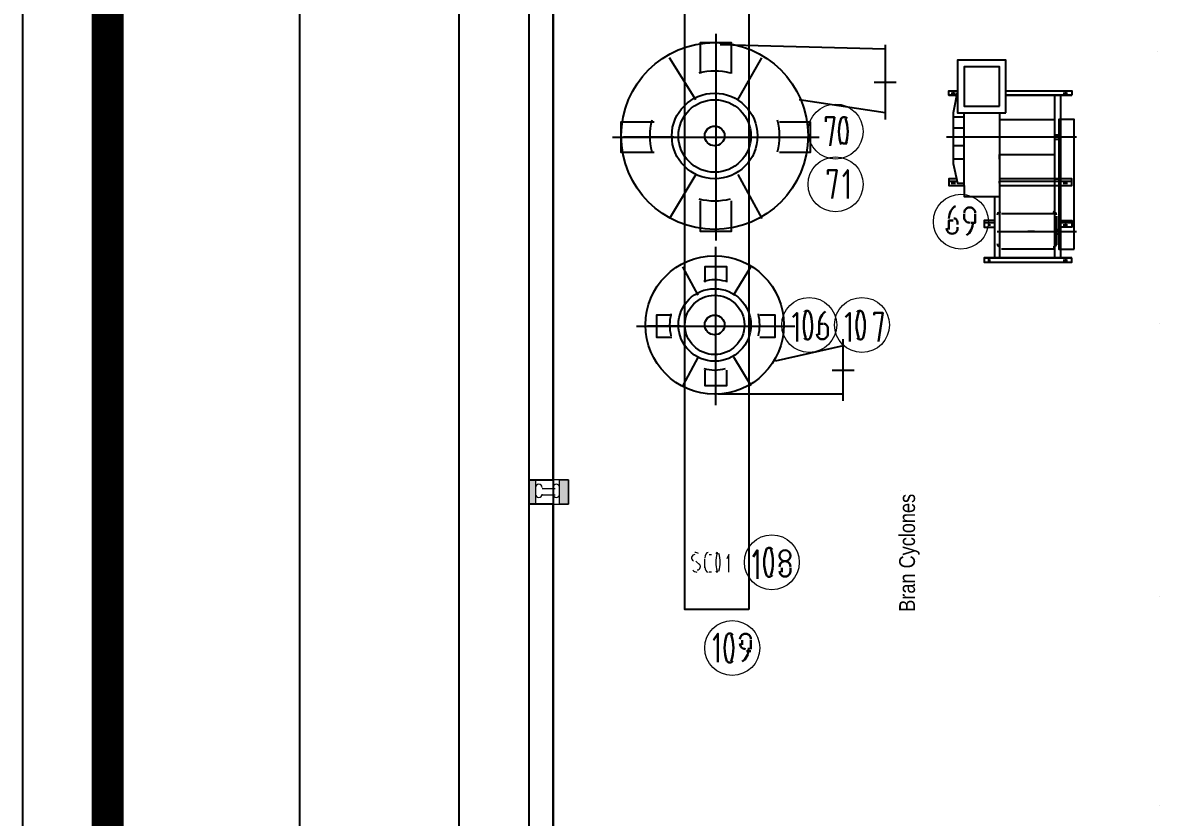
# Model space of a CAD drawing. Header units: metres. Extents: x -941 to 1333, y -28 to 1490.
# Drawn here: x 825.19 to 835.99, y 364.57 to 372.1 of the extents above; entities that cross this region are included whole.
import ezdxf

# ---------------------------------------------------------------- set-up
doc = ezdxf.new("R2010")
doc.units = ezdxf.units.M
for name, color, linetype in [('BLK_1_FLR_0_CARPET_AREA', 45, 'Continuous'), ('BLK_1_FLR_0_REGULAR_ROOM_1', 4, 'Continuous'), ('window', 3, 'Continuous')]:
    doc.layers.add(name, color=color, linetype=linetype)
doc.styles.add('style2A', font='swissc.ttf')
doc.dimstyles.get("Standard").update_dxf_attribs({"dimtxt": 0.4, "dimasz": 0.18, "dimexe": 0.18, "dimexo": 0.0625, "dimgap": 0, "dimtad": 0, "dimzin": 0, "dimdsep": 46, "dimtxsty": 'style2A', "dimcen": 0.09, "dimse1": 1, "dimse2": 1, "dimadec": 0, "dimazin": 0, "dimtfac": 1, "dimtofl": 0, "dimtmove": 0, "dimatfit": 3, "dimfxl": 0, "dimtolj": 1, "dimtzin": 0, "dimarcsym": 0})

# ---------------------------------------------------------------- blocks, each defined once
blk = doc.blocks.new('*D973')
at = {"layer": 'Defpoints', "color": 0}
for p in [(829.321, 413.176), (830.209, 413.176), (830.209, 352.67)]:
    blk.add_point(p, dxfattribs=at)
at = {"layer": 'window', "color": 0, "lineweight": -2}
for p, q in [((829.321, 412.996), (829.321, 383.458)), ((829.321, 352.85), (829.321, 382.388))]:
    blk.add_line(p, q, dxfattribs=at)
at = {"layer": 'window', "color": 0}
for points in [[(829.291, 412.996), (829.351, 412.996), (829.321, 413.176)], [(829.291, 352.85), (829.351, 352.85), (829.321, 352.67)]]:
    blk.add_solid(points, dxfattribs=at)
at = {"layer": 'window', "color": 0, "insert": (829.321, 382.923), "char_height": 0.4, "attachment_point": 5, "rotation": 90, "style": 'style2A'}
blk.add_mtext('\\A1;60.51', dxfattribs=at)
blk = doc.blocks.new('*D971')
at = {"layer": 'Defpoints', "color": 0}
for p in [(829.98, 413.405), (827.812, 352.441), (829.98, 352.441)]:
    blk.add_point(p, dxfattribs=at)
at = {"layer": 'window', "color": 0, "lineweight": -2}
for p, q in [((827.812, 413.225), (827.812, 383.495)), ((827.812, 352.621), (827.812, 382.351))]:
    blk.add_line(p, q, dxfattribs=at)
at = {"layer": 'window', "color": 0}
for points in [[(827.782, 413.225), (827.842, 413.225), (827.812, 413.405)], [(827.782, 352.621), (827.842, 352.621), (827.812, 352.441)]]:
    blk.add_solid(points, dxfattribs=at)
at = {"layer": 'window', "color": 0, "insert": (827.812, 382.923), "char_height": 0.4, "attachment_point": 5, "rotation": 90, "style": 'style2A'}
blk.add_mtext('\\A1;60.97', dxfattribs=at)

msp = doc.modelspace()

# ---------------------------------------------------------------- linework, layer by layer
msp.add_lwpolyline([(825.18616, 426.76802), (943.78891, 426.76789), (943.78891, 342.87839), (825.18616, 342.87851)], close=True)
at = {"const_width": 0.3036}
msp.add_lwpolyline([(825.99074, 343.6831), (942.98433, 343.68297), (942.98433, 425.96331), (825.99074, 425.96343)], close=True, dxfattribs=at)
at = {"lineweight": 18}
for points in [[(836.66613, 352.44061), (829.98021, 352.44061), (829.98021, 413.40534), (836.66613, 413.40534), (841.5608, 413.40534)], [(830.0427, 367.687), (830.0427, 367.62451)], [(830.08435, 367.72866), (830.08435, 367.72866)], [(830.10518, 367.687), (830.10518, 367.687)], [(830.23015, 367.687), (830.10518, 367.687)], [(830.23015, 367.687), (830.23015, 367.687)], [(830.25098, 367.72866), (830.25098, 367.72866)], [(830.27181, 367.62451), (830.27181, 367.687)], [(830.35512, 367.72866), (830.35512, 367.5412)], [(830.08435, 367.60369), (830.08435, 367.60369)], [(830.10518, 367.62451), (830.10518, 367.62451)], [(830.23015, 367.62451), (830.10518, 367.62451)], [(830.23015, 367.62451), (830.23015, 367.62451)], [(830.25098, 367.60369), (830.25098, 367.60369)]]:
    msp.add_lwpolyline(points, dxfattribs=at)
at = {"lineweight": 25}
for points in [[(829.98021, 352.44061), (848.26755, 352.44061), (848.26755, 413.40534), (829.98021, 413.40534)], [(829.98021, 367.77031), (830.20933, 367.77031), (830.20933, 375.14357), (829.98021, 375.14357)], [(832.06305, 366.54144), (831.45903, 366.54144), (831.45903, 374.8728), (832.06305, 374.8728)], [(834.49998, 371.24866), (834.49998, 371.74854), (834.04175, 371.74854), (834.04175, 371.24866)], [(834.43749, 371.31114), (834.43749, 371.68605), (834.10424, 371.68605), (834.10424, 371.31114)], [(835.12483, 371.41528), (834.49998, 371.41528)], [(835.02069, 369.87398), (835.02069, 371.41528), (834.9582, 371.41528), (834.9582, 369.87398)], [(835.14566, 369.9573), (835.14566, 371.18617), (834.99986, 371.18617), (834.99986, 369.9573)], [(834.70826, 370.12392), (834.77074, 370.12392)], [(829.98021, 360.16795), (830.20933, 360.16795), (830.20933, 367.5412), (829.98021, 367.5412)]]:
    msp.add_lwpolyline(points, close=True, dxfattribs=at)
for points in [[(831.75063, 371.99848), (831.75063, 370.04061)], [(831.60483, 371.62357), (831.60483, 371.87351), (831.60483, 371.91517), (831.89643, 371.91517), (831.89643, 371.87351), (831.89643, 371.62357)], [(833.35441, 371.85268), (831.79228, 371.89434)], [(833.35441, 371.89434), (833.35441, 371.18617)], [(831.56317, 371.37363), (831.31323, 371.76937)], [(831.95891, 371.37363), (832.18802, 371.76937)], [(835.93714, 371.83185), (835.93714, 371.83185)], [(834.49998, 371.70688), (834.49998, 371.70688)], [(833.25027, 371.54025), (833.45856, 371.54025)], [(833.95844, 371.41528), (833.95844, 371.45694), (834.04175, 371.45694), (834.00009, 371.24866), (834.00009, 370.7696), (834.04175, 370.58215), (834.10424, 370.58215)], [(834.04175, 371.41528), (833.95844, 371.41528), (834.04175, 371.41528)], [(833.97927, 371.43611), (834.02092, 371.43611)], [(834.00009, 371.45694), (834.00009, 371.43611)], [(834.00009, 371.43611), (834.00009, 371.43611)], [(834.04175, 371.45694), (834.04175, 371.45694)], [(834.04175, 371.45694), (834.04175, 371.45694)], [(834.49998, 371.45694), (835.12483, 371.45694), (835.12483, 371.41528)], [(835.04151, 371.43611), (835.08317, 371.43611)], [(835.06234, 371.45694), (835.06234, 371.43611)], [(835.06234, 371.43611), (835.06234, 371.43611)], [(833.35441, 371.24866), (832.54211, 371.37363)], [(834.04175, 370.6238), (833.95844, 370.6238), (833.95844, 370.56132), (834.10424, 370.56132), (834.10424, 371.24866)], [(834.00009, 371.24866), (834.00009, 371.24866)], [(834.10424, 371.207), (834.00009, 371.207)], [(834.43749, 371.24866), (834.43749, 369.87398), (834.39583, 369.87398), (834.39583, 370.45718)], [(834.43749, 371.22783), (834.43749, 371.22783)], [(834.43749, 371.22783), (834.43749, 371.18617), (834.9582, 371.18617)], [(831.16743, 370.87375), (830.89666, 370.87375), (830.85501, 370.87375), (830.85501, 371.16534), (830.89666, 371.16534), (831.16743, 371.16534)], [(832.35465, 371.16534), (832.62542, 371.16534), (832.64625, 371.16534), (832.64625, 370.87375), (832.62542, 370.87375), (832.35465, 370.87375)], [(834.10424, 371.10286), (834.00009, 371.10286)], [(830.77169, 371.01954), (832.72956, 371.01954)], [(831.35489, 371.01954), (830.87583, 371.01954)], [(832.16719, 371.01954), (832.62542, 371.01954)], [(835.16648, 371.01954), (833.93761, 371.01954)], [(834.9582, 371.04037), (834.99986, 371.04037)], [(834.9582, 370.99872), (834.99986, 370.99872)], [(834.10424, 370.93623), (834.00009, 370.93623)], [(834.10424, 370.81126), (834.00009, 370.81126)], [(834.00009, 370.7696), (834.00009, 370.7696)], [(834.43749, 370.81126), (834.43749, 370.85292), (834.47915, 370.85292)], [(834.43749, 370.85292), (834.9582, 370.85292)], [(834.43749, 370.81126), (834.43749, 370.81126)], [(834.47915, 370.85292), (834.47915, 370.85292)], [(831.56317, 370.66546), (831.31323, 370.24889)], [(831.95891, 370.66546), (832.18802, 370.24889)], [(833.95844, 370.60298), (834.04175, 370.60298)], [(833.97927, 370.58215), (834.02092, 370.58215)], [(834.00009, 370.60298), (834.00009, 370.58215)], [(834.00009, 370.58215), (834.00009, 370.58215)], [(834.06258, 370.56132), (834.10424, 370.56132), (834.10424, 370.45718), (834.43749, 370.45718)], [(834.10424, 370.56132), (834.10424, 370.56132)], [(834.43749, 370.56132), (835.12483, 370.56132), (835.12483, 370.6238), (834.43749, 370.6238)], [(834.43749, 370.58215), (834.43749, 370.60298), (835.12483, 370.60298)], [(834.43749, 370.58215), (834.43749, 370.58215)], [(834.9582, 370.6238), (835.02069, 370.6238)], [(834.9582, 370.60298), (834.97903, 370.60298)], [(835.04151, 370.58215), (835.08317, 370.58215)], [(835.06234, 370.60298), (835.06234, 370.58215)], [(835.06234, 370.58215), (835.06234, 370.58215)], [(831.89643, 370.41552), (831.89643, 370.14475), (831.89643, 370.12392), (831.60483, 370.12392), (831.60483, 370.14475), (831.60483, 370.41552)], [(834.39583, 370.22806), (834.29169, 370.22806), (834.29169, 370.16558), (834.39583, 370.16558), (834.39583, 370.20724), (834.29169, 370.20724)], [(834.43749, 370.26972), (834.43749, 369.99895)], [(834.9582, 370.29055), (834.45832, 370.29055)], [(834.97903, 370.26972), (834.97903, 369.99895)], [(835.02069, 370.22806), (835.12483, 370.22806), (835.12483, 370.16558), (835.02069, 370.16558)], [(834.33335, 370.20724), (834.33335, 370.18641), (834.35418, 370.18641)], [(834.33335, 370.18641), (834.33335, 370.18641)], [(834.41666, 370.12392), (835.16648, 370.12392)], [(834.70826, 370.12392), (834.70826, 370.12392)], [(834.77074, 370.12392), (834.77074, 370.12392)], [(834.97903, 370.14475), (834.99986, 370.14475)], [(835.12483, 370.20724), (835.02069, 370.20724)], [(835.04151, 370.18641), (835.08317, 370.18641)], [(835.06234, 370.20724), (835.06234, 370.18641)], [(835.06234, 370.18641), (835.06234, 370.18641)], [(834.97903, 370.10309), (834.99986, 370.10309)], [(831.75063, 368.47848), (831.75063, 369.97812)], [(834.9582, 369.9573), (834.45832, 369.9573)], [(831.584, 369.5199), (831.4382, 369.79067)], [(831.85477, 369.64487), (831.85477, 369.79067), (831.64648, 369.79067), (831.64648, 369.64487)], [(831.91725, 369.5199), (832.08388, 369.79067)], [(834.29169, 369.87398), (834.29169, 369.83233), (835.12483, 369.83233), (835.12483, 369.87398)], [(835.12483, 369.87398), (834.29169, 369.87398), (835.12483, 369.87398)], [(834.33335, 369.87398), (834.33335, 369.83233)], [(834.33335, 369.85315), (834.35418, 369.85315)], [(834.33335, 369.85315), (834.33335, 369.85315)], [(835.04151, 369.85315), (835.08317, 369.85315)], [(835.06234, 369.87398), (835.06234, 369.83233)], [(835.06234, 369.85315), (835.06234, 369.85315)], [(831.33406, 369.33244), (831.18826, 369.33244), (831.18826, 369.12416), (831.33406, 369.12416)], [(832.16719, 369.12416), (832.31299, 369.12416), (832.31299, 369.33244), (832.16719, 369.33244)], [(835.95796, 369.24913), (835.95796, 369.24913)], [(831.0008, 369.2283), (832.50045, 369.2283)], [(831.41737, 369.2283), (831.10495, 369.2283)], [(832.08388, 369.2283), (832.39631, 369.2283)], [(832.95867, 369.04085), (832.31299, 368.89505)], [(832.95867, 368.52014), (832.95867, 369.10333)], [(831.584, 368.9367), (831.4382, 368.66593)], [(831.91725, 368.9367), (832.08388, 368.66593)], [(831.64648, 368.81173), (831.64648, 368.66593), (831.85477, 368.66593), (831.85477, 368.81173)], [(832.85453, 368.81173), (833.06282, 368.81173)], [(832.95867, 368.58262), (831.77146, 368.58262)], [(833.50021, 367.66617), (833.50021, 367.66617)], [(835.95796, 366.66641), (835.95796, 366.66641)], [(835.95796, 364.68771), (835.95796, 364.68771)]]:
    msp.add_lwpolyline(points, dxfattribs=at)
at = {"lineweight": 30}
for points in [[(832.8337, 370.93623), (832.87536, 371.207), (832.79205, 371.207), (832.79205, 371.16534)], [(832.85453, 370.43635), (832.89619, 370.70712), (832.81288, 370.70712), (832.81288, 370.66546)], [(833.00033, 370.43635), (833.00033, 370.70712), (832.95867, 370.64463)], [(834.00009, 370.22806), (833.95844, 370.22806), (833.95844, 370.14475)], [(834.10424, 370.29055), (834.10424, 370.24889)], [(834.16672, 370.20724), (834.20838, 370.20724), (834.20838, 370.29055)], [(834.04175, 370.14475), (834.04175, 370.16558)], [(832.52128, 369.0825), (832.52128, 369.35327), (832.47962, 369.31162)], [(832.77122, 369.24913), (832.72956, 369.24913), (832.72956, 369.14499)], [(833.02116, 369.0825), (833.02116, 369.35327), (832.9795, 369.31162)], [(833.29193, 369.0825), (833.33359, 369.35327), (833.25027, 369.35327), (833.25027, 369.33244)], [(832.81288, 369.14499), (832.81288, 369.18664)], [(832.14637, 366.83304), (832.14637, 367.1038), (832.10471, 367.04132)], [(832.37548, 366.89552), (832.37548, 366.93718)], [(832.45879, 366.93718), (832.45879, 366.89552)], [(831.77146, 366.04156), (831.77146, 366.31233), (831.7298, 366.24984)], [(832.00057, 366.24984), (832.00057, 366.20818)], [(832.08388, 366.16653), (832.08388, 366.24984)], [(832.04222, 366.1457), (832.08388, 366.1457)]]:
    msp.add_lwpolyline(points, dxfattribs=at)
for points in [[(832.9942, 371.19434, 0.5041169), (832.93815, 371.19498, 0.17132456), (832.93815, 370.94825)], [(832.5899, 369.11599, 0.5041169), (832.64594, 369.11535, 0.17132456), (832.64012, 369.36144, 0.5041169), (832.5899, 369.36144)], [(833.08978, 369.11599, 0.5041169), (833.14582, 369.11535, 0.17132456), (833.14, 369.36144, 0.5041169), (833.08978, 369.36144)], [(832.28603, 367.11198, 0.5041169), (832.22999, 367.11262, 0.17132456), (832.22999, 366.86588, 0.5041169), (832.28603, 366.86652)], [(831.91112, 366.29967, 0.5041169), (831.85507, 366.30031, 0.17132456), (831.85507, 366.05357, 0.5041169), (831.91112, 366.05421)]]:
    msp.add_lwpolyline(points, format="xyb", dxfattribs=at)
at = {"lineweight": 18}
for points in [[(829.98021, 367.5412), (830.35512, 367.5412), (830.35512, 367.77031), (829.98021, 367.77031)], [(830.0427, 367.5412), (830.27181, 367.5412), (830.27181, 367.77031), (830.0427, 367.77031)], [(830.27181, 367.77031), (830.35512, 367.77031), (830.35512, 367.5412), (830.27181, 367.5412)]]:
    msp.add_lwpolyline(points, close=True, dxfattribs=at)
for points in [[(830.10518, 367.69741, 0.414215), (830.07394, 367.72866, 0.414215), (830.0427, 367.69741)], [(830.0427, 367.63493, 0.414215), (830.07394, 367.60369, 0.414215), (830.10518, 367.63493)], [(830.27181, 367.69741, 0.414215), (830.24057, 367.72866, 0.414215), (830.20933, 367.69741)], [(830.20933, 367.63493, 0.414215), (830.24057, 367.60369, 0.414215), (830.27181, 367.63493)]]:
    msp.add_lwpolyline(points, format="xyb", dxfattribs=at)
at = {"lineweight": 20}
for points in [[(831.56317, 366.99966), (831.60483, 366.95801)], [(831.64648, 366.93718), (831.64648, 367.02049)], [(831.68814, 367.06215), (831.70897, 367.06215)], [(831.8756, 366.89552), (831.8756, 367.06215), (831.85477, 367.02049)], [(831.70897, 366.89552), (831.68814, 366.89552)]]:
    msp.add_lwpolyline(points, dxfattribs=at)
at = {"lineweight": 25}
for centre, radius in [((831.74021, 371.02996), 0.88521), ((831.74021, 371.02996), 0.40615), ((831.74021, 371.02996), 0.34367), ((831.74021, 371.02996), 0.09373), ((831.74021, 369.23872), 0.65609), ((831.74021, 369.23872), 0.34367), ((831.74021, 369.23872), 0.28118), ((831.74021, 369.23872), 0.09373)]:
    msp.add_circle(centre, radius, dxfattribs=at)
at = {"lineweight": 18}
for centre in [(832.88577, 371.07162), (832.88577, 370.57173), (834.07299, 370.21765), (832.63583, 369.23872), (833.13572, 369.23872), (832.28175, 366.98925), (831.90684, 366.17694)]:
    msp.add_circle(centre, 0.26035, dxfattribs=at)
at = {"lineweight": 30}
msp.add_circle((832.40672, 367.05174), 0.05207, dxfattribs=at)
at = {"lineweight": 25}
for centre, radius, start, end in [((831.74021, 371.02996), 0.61444, 75.915514, 104.084486), ((831.74021, 371.02996), 0.61444, 165.915514, 194.084486), ((831.74021, 371.02996), 0.61444, 345.915514, 14.084486), ((831.74021, 371.02996), 0.61444, 255.915514, 284.084486), ((834.4479, 370.28014), 0.03124, 89.999859, 180.000141), ((834.94779, 370.28014), 0.03124, 359.999859, 90.000141), ((834.4479, 370.00937), 0.03124, 179.999859, 270.000141), ((834.94779, 370.00937), 0.03124, 269.999859, 0.000141), ((831.74021, 369.23872), 0.42698, 75.904546, 104.095454), ((831.74021, 369.23872), 0.42698, 165.904546, 194.095454), ((831.74021, 369.23872), 0.42698, 345.904546, 14.095454), ((831.74021, 369.23872), 0.42698, 255.904546, 284.095454)]:
    msp.add_arc(centre, radius, start, end, dxfattribs=at)
at = {"lineweight": 30}
for centre, radius, start, end in [((832.62972, 371.07162), 0.37061, 340.556422, 19.443578), ((832.96908, 370.98829), 0.03123, 216.49311, 323.50689), ((834.15631, 370.30097), 0.05207, 359.997414, 180.002586), ((834.1563, 370.25931), 0.05207, 179.997414, 270.002586), ((833.98968, 370.15516), 0.05207, 179.997414, 0.002586), ((832.95437, 369.23872), 0.37061, 160.556422, 199.443578), ((833.45425, 369.23872), 0.37061, 160.556422, 199.443578), ((832.7608, 369.1554), 0.05207, 179.997414, 0.002586), ((831.92156, 366.98925), 0.37061, 340.556422, 19.443578), ((832.40672, 366.94759), 0.05207, 359.997414, 180.002586), ((832.40672, 366.90593), 0.05207, 179.997414, 0.002586), ((831.54664, 366.17694), 0.37061, 340.556422, 19.443578), ((832.03181, 366.26026), 0.05207, 359.997414, 180.002586), ((832.03181, 366.2186), 0.05207, 179.997414, 270.002586)]:
    msp.add_arc(centre, radius, start, end, dxfattribs=at)
at = {"lineweight": 20}
for centre, radius, start, end in [((831.55276, 367.03091), 0.03124, 90.244352, 243.120161), ((832.01476, 366.98925), 0.26413, 161.481617, 198.518383), ((831.52815, 366.98925), 0.26413, 341.481617, 18.518383), ((831.57358, 366.94759), 0.03124, 270.244352, 63.120161)]:
    msp.add_arc(centre, radius, start, end, dxfattribs=at)
at = {"lineweight": 30}
for points in [[(834.02039, 370.36585), (833.98522, 370.34754), (833.96094, 370.30078), (833.95862, 370.24687)], [(834.0326, 370.23364), (834.02569, 370.24515), (834.01596, 370.25061), (834.00629, 370.24842)], [(834.04147, 370.18978), (834.04279, 370.20591), (834.0395, 370.22214), (834.0326, 370.23364)], [(834.12434, 370.08964), (834.16216, 370.10846), (834.18755, 370.15987), (834.18755, 370.21765)], [(832.79152, 369.36609), (832.75634, 369.34778), (832.73206, 369.30102), (832.72974, 369.24711)], [(832.80372, 369.23388), (832.79682, 369.24539), (832.78708, 369.25085), (832.77741, 369.24865)], [(832.81259, 369.19002), (832.81391, 369.20615), (832.81063, 369.22237), (832.80372, 369.23388)], [(831.99985, 366.04893), (832.03767, 366.06775), (832.06305, 366.11916), (832.06305, 366.17694)]]:
    msp.add_open_spline(points, degree=3, dxfattribs=at)
at = {"lineweight": 20}
for points in [[(831.58803, 367.07303), (831.57708, 367.07944), (831.56541, 367.08282), (831.5536, 367.08297)], [(831.67773, 367.08298), (831.66047, 367.08298), (831.64648, 367.05966), (831.64648, 367.03091)], [(831.76104, 367.08298), (831.75774, 367.08298), (831.75463, 367.07828), (831.75267, 367.07032)], [(831.76941, 367.07032), (831.76745, 367.07828), (831.76435, 367.08298), (831.76104, 367.08298)], [(831.53222, 366.91575), (831.54356, 366.90346), (831.5569, 366.89648), (831.57066, 366.89561)], [(831.64648, 366.94759), (831.64648, 366.91883), (831.66047, 366.89552), (831.67773, 366.89552)], [(831.75267, 366.90818), (831.75463, 366.90022), (831.75774, 366.89552), (831.76104, 366.89552)], [(831.76104, 366.89552), (831.76435, 366.89552), (831.76745, 366.90022), (831.76941, 366.90818)]]:
    msp.add_open_spline(points, degree=3, dxfattribs=at)
for points in [[(830.0427, 367.77031), (829.98021, 367.77031), (830.0427, 367.5412)], [(829.98021, 367.77031), (830.0427, 367.5412), (829.98021, 367.5412)], [(830.35512, 367.77031), (830.27181, 367.77031), (830.35512, 367.5412)], [(830.27181, 367.77031), (830.35512, 367.5412), (830.27181, 367.5412)]]:
    msp.add_solid(points)
at = {"layer": 'BLK_1_FLR_0_CARPET_AREA'}
msp.add_lwpolyline([(848.03844, 413.17623), (830.20933, 413.17623), (830.20933, 352.66972), (848.03844, 352.66972)], close=True, dxfattribs=at)
at = {"layer": 'BLK_1_FLR_0_REGULAR_ROOM_1', "color": 4}
msp.add_lwpolyline([(848.03844, 413.17623), (830.20933, 413.17623), (830.20933, 352.66972), (848.03844, 352.66972)], close=True, dxfattribs=at)
at = {"layer": 'window'}
msp.add_lwpolyline([(825.18616, 342.87839), (825.18616, 426.76814), (943.78891, 426.76814), (943.78891, 342.87839)], close=True, dxfattribs=at)

# ---------------------------------------------------------------- texts
at = {"insert": (833.68314, 366.52061), "char_height": 0.1499885, "attachment_point": 7, "rotation": 90, "style": 'style2A'}
msp.add_mtext('Bran Cyclones', dxfattribs=at)

# ---------------------------------------------------------------- dimensions: what is measured, and where the dimension line sits
at = {"layer": 'window'}
dim = msp.add_aligned_dim(p1=(829.98021, 413.40534), p2=(829.98021, 352.44061), distance=-2.16806, text='60.97', dimstyle='Standard', dxfattribs=at)
dim.commit()
dim.dimension.update_dxf_attribs({"geometry": '*D971', "text_midpoint": (827.81215, 382.92297)})
dim = msp.add_aligned_dim(p1=(830.20933, 352.66972), p2=(830.20933, 413.17623), distance=0.88874, dimstyle='Standard', dxfattribs=at)
dim.commit()
dim.dimension.update_dxf_attribs({"geometry": '*D973', "text_midpoint": (829.32059, 382.92297)})

doc.saveas('drawing.dxf')
